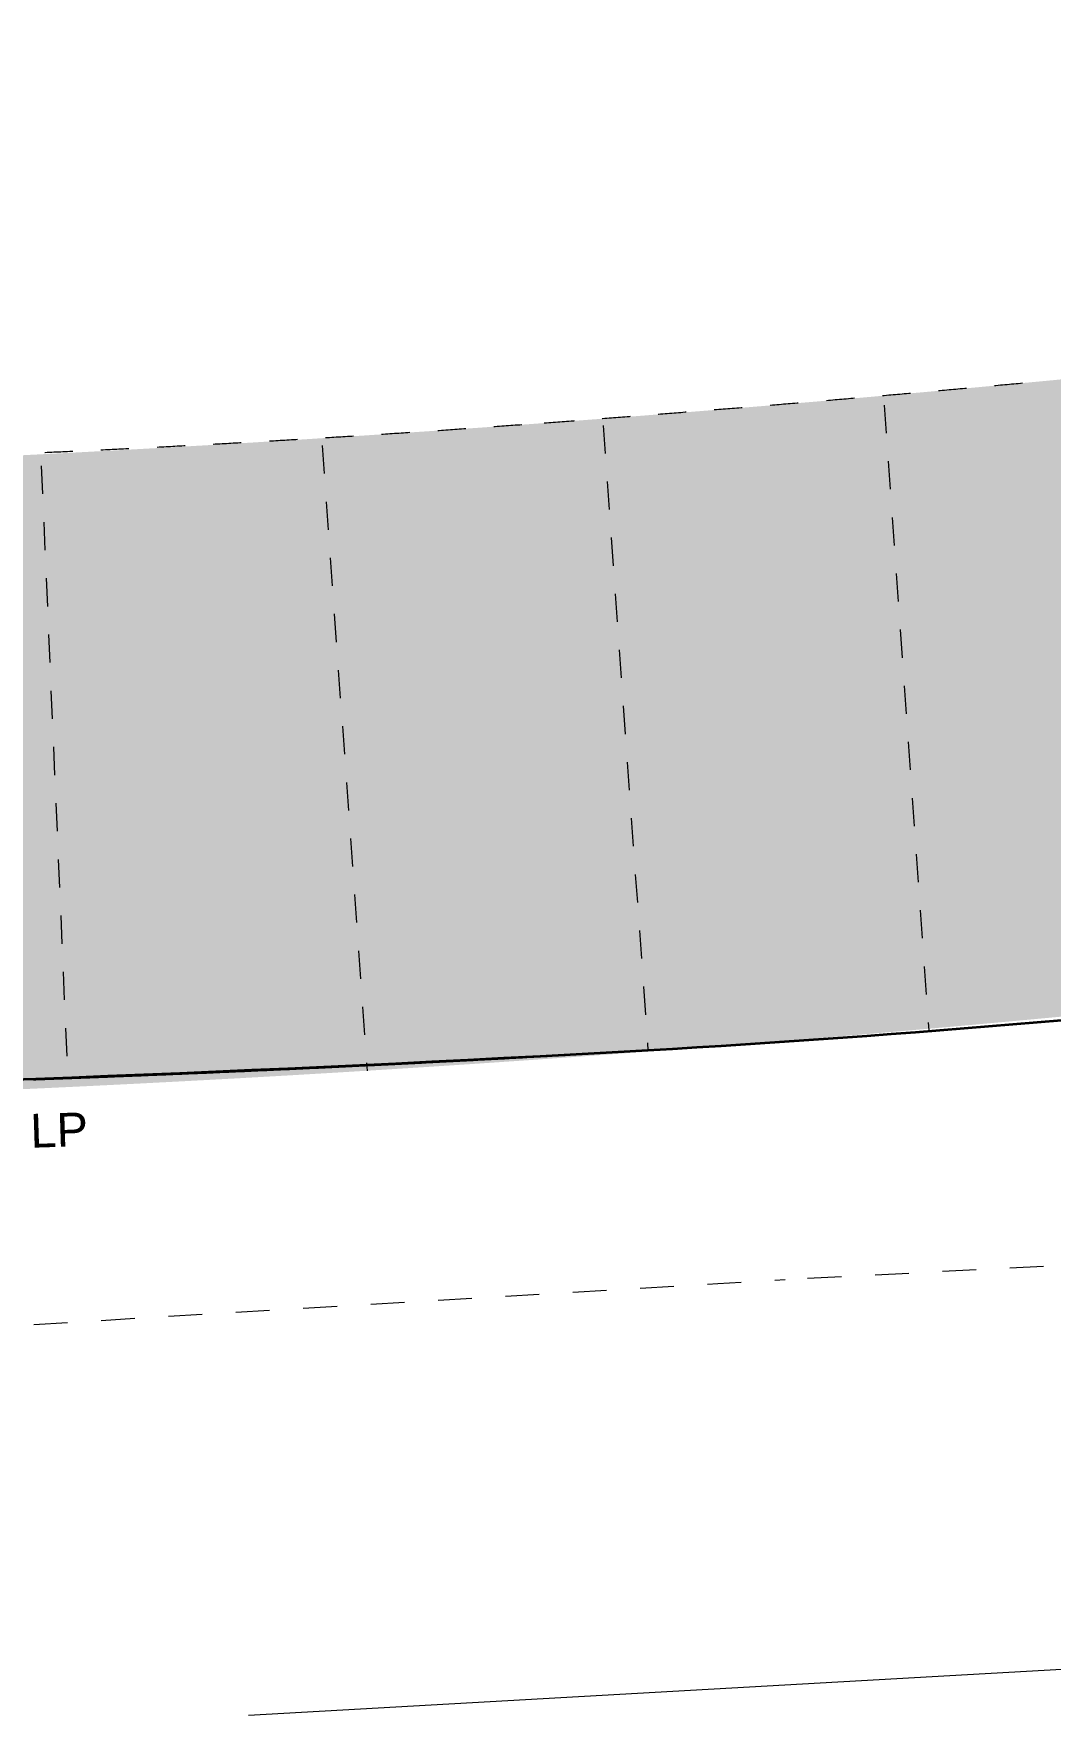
# Model space of a CAD drawing. Header units: millimetres. Extents: x -89663 to 74273, y -103666 to 18539.
# Drawn here: x -18218 to -9177, y -102602 to -87659 of the extents above; entities that cross this region are included whole.
import ezdxf

# ---------------------------------------------------------------- set-up
doc = ezdxf.new("R2010")
doc.units = ezdxf.units.MM
doc.header["$MEASUREMENT"] = 0
doc.linetypes.add('2-0_5', pattern=[500, 250, -250])
for name, color, linetype, lineweight in [('A-20-M_Hard_Landscape-Phase 2_Pen_No__141', 255, 'Continuous', 0), ('G-10-P_Topo_Paving_Pen_No__191', 7, 'Continuous', 5), ('G-10-P_Topo_Road_Pen_No__193', 7, 'Continuous', 18), ('G-10-P_Topo_Street Furniture_Pen_No__7', 7, 'Continuous', 35)]:
    doc.layers.add(name, color=color, linetype=linetype, lineweight=lineweight)
doc.layers.add('G-10-P_Topo_Road_Pen_No__148', color=7, linetype='Continuous', lineweight=0, true_color=0x444444)
doc.layers.add('New_A-20-M_Hard_Landscape_Pen_No__53', color=7, linetype='Continuous', lineweight=35, true_color=0x444444)
doc.layers.add('New_A-20-M_Hard_Landscape', color=7, linetype='Continuous')
doc.styles.add('GENERATED_STYLE_3', font='')
doc.styles.get('GENERATED_STYLE_3').set_extended_font_data('Arial')

# ---------------------------------------------------------------- blocks, each defined once
blk = doc.blocks.new('Mesh_1_1', base_point=(-63082, -84193))
at = {"layer": 'New_A-20-M_Hard_Landscape_Pen_No__53', "linetype": 'Continuous', "flags": 128}
blk.add_lwpolyline([(17545, -92076, -0.012215), (1021, -95113, -0.028337), (-12755, -96695, -0.01857), (-33260, -97090), (-38568, -96811), (-41575, -96677), (-40854, -91723), (-47542, -90504), (-48672, -95544), (-51327, -94607)], format="xyb", dxfattribs=at)

msp = doc.modelspace()

# ---------------------------------------------------------------- hatches: boundary and pattern name
at = {"layer": 'A-20-M_Hard_Landscape-Phase 2_Pen_No__141', "linetype": 'Continuous'}
msp.add_hatch(color=256, dxfattribs=at).paths.add_polyline_path([(-41175.2, -91275.4, 0.0650266), (11695.4, -87659.1), (12745.8, -93055.8, -0.0716378), (-41575.1, -96677.4)])

# ---------------------------------------------------------------- linework, layer by layer
at = {"layer": 'G-10-P_Topo_Paving_Pen_No__191', "linetype": 'Continuous'}
for p, q in [((-10157.9, -90832.6), (-10173, -90834)), ((-10138.1, -90830.9), (-10157.9, -90832.6)), ((-10118.2, -90829.1), (-10138.1, -90830.9)), ((-10098.3, -90827.4), (-10118.2, -90829.1)), ((-10078.5, -90825.5), (-10098.3, -90827.4)), ((-10058.6, -90823.8), (-10078.5, -90825.5)), ((-10038.7, -90822), (-10058.6, -90823.8)), ((-10018.8, -90820.1), (-10038.7, -90822)), ((-9999, -90818.4), (-10018.8, -90820.1)), ((-9979.1, -90816.6), (-9999, -90818.4)), ((-9959.2, -90814.8), (-9979.1, -90816.6)), ((-9939.3, -90813), (-9959.2, -90814.8)), ((-9924, -90811.6), (-9939.3, -90813)), ((-9661.3, -90787.7), (-9675.1, -90789)), ((-9641.4, -90785.9), (-9661.3, -90787.7)), ((-9621.5, -90784.1), (-9641.4, -90785.9)), ((-9601.7, -90782.2), (-9621.5, -90784.1)), ((-9581.8, -90780.5), (-9601.7, -90782.2)), ((-9561.9, -90778.6), (-9581.8, -90780.5)), ((-9542.1, -90776.8), (-9561.9, -90778.6)), ((-9522.2, -90774.9), (-9542.1, -90776.8)), ((-9502.4, -90773.2), (-9522.2, -90774.9)), ((-9482.5, -90771.3), (-9502.4, -90773.2)), ((-9462.6, -90769.5), (-9482.5, -90771.3)), ((-9442.8, -90767.6), (-9462.6, -90769.5)), ((-9426.1, -90766.1), (-9442.8, -90767.6)), ((-12165.5, -91003.3), (-12165.8, -91003.3)), ((-12145.6, -91001.7), (-12165.5, -91003.3)), ((-12125.7, -91000.1), (-12145.6, -91001.7)), ((-12105.8, -90998.5), (-12125.7, -91000.1)), ((-12085.9, -90996.9), (-12105.8, -90998.5)), ((-12066.1, -90995.3), (-12085.9, -90996.9)), ((-12046.2, -90993.6), (-12066.1, -90995.3)), ((-12026.3, -90992.1), (-12046.2, -90993.6)), ((-12006.4, -90990.4), (-12026.3, -90992.1)), ((-11986.5, -90988.8), (-12006.4, -90990.4)), ((-11966.6, -90987.2), (-11986.5, -90988.8)), ((-11946.7, -90985.6), (-11966.6, -90987.2)), ((-11926.8, -90983.9), (-11946.7, -90985.6)), ((-11916.6, -90983.2), (-11926.8, -90983.9)), ((-11648.5, -90961.1), (-11667.5, -90962.6)), ((-11628.6, -90959.4), (-11648.5, -90961.1)), ((-11608.7, -90957.8), (-11628.6, -90959.4)), ((-11588.9, -90956.1), (-11608.7, -90957.8)), ((-11569, -90954.5), (-11588.9, -90956.1)), ((-11549.1, -90952.8), (-11569, -90954.5)), ((-11529.2, -90951.2), (-11549.1, -90952.8)), ((-11509.4, -90949.5), (-11529.2, -90951.2)), ((-11489.5, -90947.8), (-11509.4, -90949.5)), ((-11469.6, -90946.1), (-11489.5, -90947.8)), ((-11449.7, -90944.5), (-11469.6, -90946.1)), ((-11429.8, -90942.8), (-11449.7, -90944.5)), ((-11418.4, -90941.9), (-11429.8, -90942.8)), ((-11151.6, -90919.3), (-11169.3, -90920.8)), ((-11131.7, -90917.6), (-11151.6, -90919.3)), ((-11111.8, -90916), (-11131.7, -90917.6)), ((-11091.9, -90914.2), (-11111.8, -90916)), ((-11072, -90912.6), (-11091.9, -90914.2)), ((-11052.1, -90910.8), (-11072, -90912.6)), ((-11032.2, -90909.2), (-11052.1, -90910.8)), ((-11012.4, -90907.4), (-11032.2, -90909.2)), ((-10992.6, -90905.7), (-11012.4, -90907.4)), ((-10972.7, -90904), (-10992.6, -90905.7)), ((-10952.8, -90902.3), (-10972.7, -90904)), ((-10932.9, -90900.6), (-10952.8, -90902.3)), ((-10920.1, -90899.5), (-10932.9, -90900.6)), ((-10654.7, -90876.5), (-10671.1, -90877.9)), ((-10634.8, -90874.8), (-10654.7, -90876.5)), ((-10614.9, -90873), (-10634.8, -90874.8)), ((-10595, -90871.3), (-10614.9, -90873)), ((-10575.2, -90869.5), (-10595, -90871.3)), ((-10555.3, -90867.9), (-10575.2, -90869.5)), ((-10535.4, -90866.1), (-10555.3, -90867.9)), ((-10515.6, -90864.4), (-10535.4, -90866.1)), ((-10495.7, -90862.6), (-10515.6, -90864.4)), ((-10475.9, -90860.9), (-10495.7, -90862.6)), ((-10456, -90859.1), (-10475.9, -90860.9)), ((-10436.1, -90857.4), (-10456, -90859.1)), ((-10422, -90856.2), (-10436.1, -90857.4)), ((-14114.6, -91152.5), (-14125.8, -91153.3)), ((-14094.8, -91151), (-14114.6, -91152.5)), ((-14074.9, -91149.5), (-14094.8, -91151)), ((-14055, -91148.2), (-14074.9, -91149.5)), ((-14035.1, -91146.7), (-14055, -91148.2)), ((-14015.2, -91145.3), (-14035.1, -91146.7)), ((-13995.4, -91143.8), (-14015.2, -91145.3)), ((-13975.5, -91142.4), (-13995.4, -91143.8)), ((-13955.6, -91141), (-13975.5, -91142.4)), ((-13935.7, -91139.6), (-13955.6, -91141)), ((-13915.8, -91138.1), (-13935.7, -91139.6)), ((-13896, -91136.7), (-13915.8, -91138.1)), ((-13876.4, -91135.2), (-13896, -91136.7)), ((-13661.3, -91119.3), (-13677, -91120.5)), ((-13657.3, -91119.1), (-13661.3, -91119.3)), ((-13637.4, -91117.5), (-13657.3, -91119.1)), ((-13617.5, -91116), (-13637.4, -91117.5)), ((-13597.6, -91114.6), (-13617.5, -91116)), ((-13577.7, -91113), (-13597.6, -91114.6)), ((-13557.8, -91111.6), (-13577.7, -91113)), ((-13537.9, -91110.1), (-13557.8, -91111.6)), ((-13518, -91108.6), (-13537.9, -91110.1)), ((-13498.1, -91107.1), (-13518, -91108.6)), ((-13478.3, -91105.6), (-13498.1, -91107.1)), ((-13458.4, -91104.1), (-13478.3, -91105.6)), ((-13438.4, -91102.7), (-13458.4, -91104.1)), ((-13418.5, -91101.1), (-13438.4, -91102.7)), ((-13412, -91100.6), (-13418.5, -91101.1)), ((-13159.9, -91081.5), (-13162.8, -91081.7)), ((-13140.1, -91080), (-13159.9, -91081.5)), ((-13120.2, -91078.4), (-13140.1, -91080)), ((-13100.3, -91076.9), (-13120.2, -91078.4)), ((-13080.4, -91075.3), (-13100.3, -91076.9)), ((-13060.4, -91073.9), (-13080.4, -91075.3)), ((-13040.5, -91072.3), (-13060.4, -91073.9)), ((-13020.7, -91070.8), (-13040.5, -91072.3)), ((-13000.8, -91069.2), (-13020.7, -91070.8)), ((-12980.9, -91067.7), (-13000.8, -91069.2)), ((-12961, -91066.2), (-12980.9, -91067.7)), ((-12941.1, -91064.7), (-12961, -91066.2)), ((-12921.2, -91063.1), (-12941.1, -91064.7)), ((-12913.5, -91062.5), (-12921.2, -91063.1)), ((-12662.6, -91043), (-12664.2, -91043.1)), ((-12642.8, -91041.4), (-12662.6, -91043)), ((-12622.9, -91039.8), (-12642.8, -91041.4)), ((-12603, -91038.2), (-12622.9, -91039.8)), ((-12583.1, -91036.6), (-12603, -91038.2)), ((-12563.2, -91035.1), (-12583.1, -91036.6)), ((-12543.3, -91033.5), (-12563.2, -91035.1)), ((-12523.4, -91032), (-12543.3, -91033.5)), ((-12503.6, -91030.3), (-12523.4, -91032)), ((-12483.7, -91028.8), (-12503.6, -91030.3)), ((-12463.8, -91027.2), (-12483.7, -91028.8)), ((-12443.9, -91025.7), (-12463.8, -91027.2)), ((-12424, -91024), (-12443.9, -91025.7)), ((-12415, -91023.3), (-12424, -91024)), ((-16502.5, -91302.7), (-16522.4, -91303.8)), ((-16482.6, -91301.6), (-16502.5, -91302.7)), ((-16462.7, -91300.5), (-16482.6, -91301.6)), ((-16442.7, -91299.4), (-16462.7, -91300.5)), ((-16422.9, -91298.3), (-16442.7, -91299.4)), ((-16402.9, -91297.2), (-16422.9, -91298.3)), ((-16383, -91296.1), (-16402.9, -91297.2)), ((-16371.2, -91295.4), (-16383, -91296.1)), ((-16104.2, -91280.4), (-16121.6, -91281.4)), ((-16084.4, -91279.3), (-16104.2, -91280.4)), ((-16064.4, -91278.1), (-16084.4, -91279.3)), ((-16044.5, -91277), (-16064.4, -91278.1)), ((-16024.6, -91275.8), (-16044.5, -91277)), ((-16004.7, -91274.7), (-16024.6, -91275.8)), ((-15984.8, -91273.5), (-16004.7, -91274.7)), ((-15964.8, -91272.3), (-15984.8, -91273.5)), ((-15945, -91271.1), (-15964.8, -91272.3)), ((-15925.1, -91269.9), (-15945, -91271.1)), ((-15905.1, -91268.8), (-15925.1, -91269.9)), ((-15885.3, -91267.6), (-15905.1, -91268.8)), ((-15872, -91266.8), (-15885.3, -91267.6)), ((-15606.6, -91250.9), (-15622.5, -91252)), ((-15586.6, -91249.8), (-15606.6, -91250.9)), ((-15566.8, -91248.5), (-15586.6, -91249.8)), ((-15546.9, -91247.3), (-15566.8, -91248.5)), ((-15527, -91246.1), (-15546.9, -91247.3)), ((-15507.1, -91244.9), (-15527, -91246.1)), ((-15487.2, -91243.6), (-15507.1, -91244.9)), ((-15467.3, -91242.4), (-15487.2, -91243.6)), ((-15447.3, -91241.2), (-15467.3, -91242.4)), ((-15427.5, -91240), (-15447.3, -91241.2)), ((-15407.6, -91238.7), (-15427.5, -91240)), ((-15387.6, -91237.5), (-15407.6, -91238.7)), ((-15373, -91236.6), (-15387.6, -91237.5)), ((-15109.1, -91219.8), (-15123.5, -91220.7)), ((-15089.2, -91218.6), (-15109.1, -91219.8)), ((-15069.3, -91217.3), (-15089.2, -91218.6)), ((-15049.4, -91216), (-15069.3, -91217.3)), ((-15029.5, -91214.7), (-15049.4, -91216)), ((-15009.7, -91213.4), (-15029.5, -91214.7)), ((-14989.7, -91212.1), (-15009.7, -91213.4)), ((-14969.8, -91210.9), (-14989.7, -91212.1)), ((-14949.9, -91209.5), (-14969.8, -91210.9)), ((-14930.1, -91208.3), (-14949.9, -91209.5)), ((-14910.1, -91206.9), (-14930.1, -91208.3)), ((-14890.2, -91205.7), (-14910.1, -91206.9)), ((-14874, -91204.6), (-14890.2, -91205.7)), ((-14611.8, -91187.1), (-14624.5, -91187.9)), ((-14591.9, -91185.7), (-14611.8, -91187.1)), ((-14572, -91184.3), (-14591.9, -91185.7)), ((-14552.1, -91183), (-14572, -91184.3)), ((-14532.2, -91181.6), (-14552.1, -91183)), ((-14512.3, -91180.3), (-14532.2, -91181.6)), ((-14492.4, -91178.9), (-14512.3, -91180.3)), ((-14472.5, -91177.5), (-14492.4, -91178.9)), ((-14452.7, -91176.1), (-14472.5, -91177.5)), ((-14432.8, -91174.8), (-14452.7, -91176.1)), ((-14412.9, -91173.4), (-14432.8, -91174.8)), ((-14393, -91172.1), (-14412.9, -91173.4)), ((-14375.2, -91170.7), (-14393, -91172.1)), ((-18116.3, -91382.9), (-18119, -91383.1)), ((-18096.4, -91382), (-18116.3, -91382.9)), ((-18076.4, -91381.2), (-18096.4, -91382)), ((-18056.5, -91380.2), (-18076.4, -91381.2)), ((-18036.6, -91379.4), (-18056.5, -91380.2)), ((-18016.6, -91378.4), (-18036.6, -91379.4)), ((-17996.7, -91377.5), (-18016.6, -91378.4)), ((-17976.7, -91376.6), (-17996.7, -91377.5)), ((-17956.9, -91375.7), (-17976.7, -91376.6)), ((-17936.9, -91374.8), (-17956.9, -91375.7)), ((-17917, -91373.9), (-17936.9, -91374.8)), ((-17897, -91372.9), (-17917, -91373.9)), ((-17877.1, -91372.1), (-17897, -91372.9)), ((-17869.2, -91371.7), (-17877.1, -91372.1)), ((-17618.1, -91359.8), (-17619.6, -91360)), ((-17598.1, -91358.9), (-17618.1, -91359.8)), ((-17578.2, -91357.9), (-17598.1, -91358.9)), ((-17558.3, -91357), (-17578.2, -91357.9)), ((-17538.4, -91356), (-17558.3, -91357)), ((-17518.4, -91355.1), (-17538.4, -91356)), ((-17498.5, -91354.1), (-17518.4, -91355.1)), ((-17478.6, -91353.2), (-17498.5, -91354.1)), ((-17458.6, -91352.1), (-17478.6, -91353.2)), ((-17438.8, -91351.2), (-17458.6, -91352.1)), ((-17418.8, -91350.2), (-17438.8, -91351.2)), ((-17398.8, -91349.3), (-17418.8, -91350.2)), ((-17379, -91348.2), (-17398.8, -91349.3)), ((-17369.9, -91347.8), (-17379, -91348.2)), ((-17120, -91335.3), (-17120.2, -91335.3)), ((-17100, -91334.3), (-17120, -91335.3)), ((-17080.1, -91333.3), (-17100, -91334.3)), ((-17060.2, -91332.2), (-17080.1, -91333.3)), ((-17040.2, -91331.3), (-17060.2, -91332.2)), ((-17020.4, -91330.2), (-17040.2, -91331.3)), ((-17000.4, -91329.2), (-17020.4, -91330.2)), ((-16980.5, -91328.1), (-17000.4, -91329.2)), ((-16960.6, -91327.1), (-16980.5, -91328.1)), ((-16940.6, -91326.1), (-16960.6, -91327.1)), ((-16920.8, -91325.1), (-16940.6, -91326.1)), ((-16900.8, -91324), (-16920.8, -91325.1)), ((-16880.9, -91323), (-16900.8, -91324)), ((-16870.5, -91322.4), (-16880.9, -91323)), ((-16602.1, -91308.2), (-16620.8, -91309.2)), ((-16582.2, -91307), (-16602.1, -91308.2)), ((-16562.2, -91306), (-16582.2, -91307)), ((-16542.4, -91304.9), (-16562.2, -91306)), ((-16522.4, -91303.8), (-16542.4, -91304.9)), ((-10408.9, -96534.5), (-10389, -96533.1)), ((-10389, -96533.1), (-10369.1, -96531.5)), ((-10369.1, -96531.5), (-10349.2, -96529.9)), ((-10349.2, -96529.9), (-10329.4, -96528.4)), ((-10329.4, -96528.4), (-10309.6, -96526.8)), ((-10309.6, -96526.8), (-10289.7, -96525.3)), ((-10289.7, -96525.3), (-10269.8, -96523.7)), ((-10269.8, -96523.7), (-10249.9, -96522.2)), ((-10249.9, -96522.2), (-10230, -96520.6)), ((-10230, -96520.6), (-10210.2, -96519.1)), ((-10210.2, -96519.1), (-10190.4, -96517.5)), ((-10190.4, -96517.5), (-10170.5, -96516)), ((-10170.5, -96516), (-10150.6, -96514.4)), ((-10150.6, -96514.4), (-10130.7, -96512.9)), ((-10130.7, -96512.9), (-10110.8, -96511.3)), ((-10110.8, -96511.3), (-10091, -96509.8)), ((-10091, -96509.8), (-10071.1, -96508.1)), ((-10071.1, -96508.1), (-10051.3, -96506.5)), ((-10051.3, -96506.5), (-10031.4, -96505)), ((-10031.4, -96505), (-10011.5, -96503.3)), ((-10011.5, -96503.3), (-9991.6, -96501.8)), ((-9991.6, -96501.8), (-9971.8, -96500.2)), ((-9971.8, -96500.2), (-9951.9, -96498.6)), ((-9951.9, -96498.6), (-9932, -96497)), ((-9932, -96497), (-9912.2, -96495.4)), ((-9912.2, -96495.4), (-9892.4, -96493.8)), ((-9892.4, -96493.8), (-9872.5, -96492.2)), ((-9872.5, -96492.2), (-9852.6, -96490.6)), ((-9852.6, -96490.6), (-9832.7, -96489)), ((-9832.7, -96489), (-9812.9, -96487.4)), ((-9812.9, -96487.4), (-9793, -96485.8)), ((-9793, -96485.8), (-9773.2, -96484.1)), ((-9773.2, -96484.1), (-9753.3, -96482.5)), ((-9753.3, -96482.5), (-9733.5, -96480.9)), ((-9733.5, -96480.9), (-9713.6, -96479.2)), ((-9713.6, -96479.2), (-9693.7, -96477.6)), ((-9693.7, -96477.6), (-9673.8, -96475.9)), ((-9673.8, -96475.9), (-9654, -96474.3)), ((-9654, -96474.3), (-9634.1, -96472.6)), ((-9634.1, -96472.6), (-9614.2, -96471.1)), ((-9614.2, -96471.1), (-9594.4, -96469.4)), ((-9594.4, -96469.4), (-9574.6, -96467.8)), ((-9574.6, -96467.8), (-9554.7, -96466.1)), ((-9554.7, -96466.1), (-9534.8, -96464.4)), ((-9534.8, -96464.4), (-9515, -96462.7)), ((-9515, -96462.7), (-9495.1, -96461.1)), ((-9495.1, -96461.1), (-9475.2, -96459.4)), ((-9475.2, -96459.4), (-9455.4, -96457.7)), ((-9455.4, -96457.7), (-9435.5, -96456.1)), ((-9435.5, -96456.1), (-9415.7, -96454.3)), ((-9415.7, -96454.3), (-9395.9, -96452.7)), ((-9395.9, -96452.7), (-9376, -96451)), ((-9376, -96451), (-9356.1, -96449.4)), ((-9356.1, -96449.4), (-9336.3, -96447.6)), ((-9336.3, -96447.6), (-9316.4, -96446)), ((-9316.4, -96446), (-9296.5, -96444.2)), ((-9296.5, -96444.2), (-9276.7, -96442.6)), ((-9276.7, -96442.6), (-9256.8, -96440.8)), ((-9256.8, -96440.8), (-9237, -96439.2)), ((-9237, -96439.2), (-9217.1, -96437.4)), ((-9217.1, -96437.4), (-9197.3, -96435.8)), ((-9197.3, -96435.8), (-9177.5, -96434)), ((-9177.5, -96434), (-9157.6, -96432.2)), ((-12576.3, -96684), (-12556.4, -96682.8)), ((-12556.4, -96682.8), (-12536.5, -96681.6)), ((-12536.5, -96681.6), (-12516.6, -96680.3)), ((-12516.6, -96680.3), (-12496.8, -96679.1)), ((-12496.8, -96679.1), (-12476.8, -96677.9)), ((-12476.8, -96677.9), (-12456.9, -96676.7)), ((-12456.9, -96676.7), (-12437.1, -96675.4)), ((-12437.1, -96675.4), (-12417.2, -96674.2)), ((-12417.2, -96674.2), (-12397.3, -96672.9)), ((-12397.3, -96672.9), (-12377.3, -96671.7)), ((-12377.3, -96671.7), (-12357.5, -96670.4)), ((-12357.5, -96670.4), (-12337.6, -96669.2)), ((-12337.6, -96669.2), (-12317.7, -96667.9)), ((-12317.7, -96667.9), (-12297.7, -96666.7)), ((-12297.7, -96666.7), (-12277.9, -96665.4)), ((-12277.9, -96665.4), (-12258, -96664.2)), ((-12258, -96664.2), (-12238.1, -96662.9)), ((-12238.1, -96662.9), (-12218.3, -96661.7)), ((-12218.3, -96661.7), (-12198.3, -96660.3)), ((-12198.3, -96660.3), (-12178.4, -96659.1)), ((-12178.4, -96659.1), (-12158.5, -96657.8)), ((-12158.5, -96657.8), (-12138.7, -96656.5)), ((-12138.7, -96656.5), (-12118.8, -96655.2)), ((-12118.8, -96655.2), (-12098.9, -96653.9)), ((-12098.9, -96653.9), (-12079, -96652.7)), ((-12079, -96652.7), (-12059.1, -96651.3)), ((-12059.1, -96651.3), (-12039.2, -96650.1)), ((-12039.2, -96650.1), (-12019.3, -96648.8)), ((-12019.3, -96648.8), (-11999.5, -96647.5)), ((-11999.5, -96647.5), (-11979.6, -96646.2)), ((-11979.6, -96646.2), (-11959.6, -96644.9)), ((-11959.6, -96644.9), (-11939.7, -96643.6)), ((-11939.7, -96643.6), (-11919.9, -96642.3)), ((-11919.9, -96642.3), (-11900, -96640.9)), ((-11900, -96640.9), (-11880.1, -96639.7)), ((-11880.1, -96639.7), (-11860.2, -96638.3)), ((-11860.2, -96638.3), (-11840.3, -96637.1)), ((-11840.3, -96637.1), (-11820.4, -96635.7)), ((-11820.4, -96635.7), (-11800.5, -96634.4)), ((-11800.5, -96634.4), (-11780.6, -96633)), ((-11780.6, -96633), (-11760.8, -96631.8)), ((-11760.8, -96631.8), (-11740.9, -96630.4)), ((-11740.9, -96630.4), (-11721, -96629.1)), ((-11721, -96629.1), (-11701.1, -96627.7)), ((-11701.1, -96627.7), (-11681.2, -96626.4)), ((-11681.2, -96626.4), (-11661.3, -96625)), ((-11661.3, -96625), (-11641.4, -96623.7)), ((-11641.4, -96623.7), (-11621.5, -96622.3)), ((-11621.5, -96622.3), (-11601.7, -96620.9)), ((-11601.7, -96620.9), (-11581.8, -96619.6)), ((-11581.8, -96619.6), (-11561.9, -96618.2)), ((-11561.9, -96618.2), (-11542, -96616.9)), ((-11542, -96616.9), (-11522.2, -96615.5)), ((-11522.2, -96615.5), (-11502.3, -96614.2)), ((-11502.3, -96614.2), (-11482.3, -96612.8)), ((-11482.3, -96612.8), (-11462.4, -96611.4)), ((-11462.4, -96611.4), (-11442.6, -96610)), ((-11442.6, -96610), (-11422.7, -96608.7)), ((-11422.7, -96608.7), (-11402.8, -96607.3)), ((-11402.8, -96607.3), (-11382.9, -96605.9)), ((-11382.9, -96605.9), (-11363, -96604.5)), ((-11363, -96604.5), (-11343.2, -96603.2)), ((-11343.2, -96603.2), (-11323.3, -96601.7)), ((-11323.3, -96601.7), (-11303.4, -96600.4)), ((-11303.4, -96600.4), (-11283.5, -96598.9)), ((-11283.5, -96598.9), (-11263.7, -96597.6)), ((-11263.7, -96597.6), (-11243.8, -96596.1)), ((-11243.8, -96596.1), (-11223.9, -96594.8)), ((-11223.9, -96594.8), (-11204, -96593.3)), ((-11204, -96593.3), (-11184.1, -96591.9)), ((-11184.1, -96591.9), (-11164.3, -96590.5)), ((-11164.3, -96590.5), (-11144.3, -96589.1)), ((-11144.3, -96589.1), (-11124.4, -96587.6)), ((-11124.4, -96587.6), (-11104.5, -96586.2)), ((-11104.5, -96586.2), (-11084.6, -96584.8)), ((-11084.6, -96584.8), (-11064.8, -96583.3)), ((-11064.8, -96583.3), (-11044.9, -96581.9)), ((-11044.9, -96581.9), (-11025, -96580.5)), ((-11025, -96580.5), (-11005.1, -96579.1)), ((-11005.1, -96579.1), (-10985.3, -96577.6)), ((-10985.3, -96577.6), (-10965.4, -96576.2)), ((-10965.4, -96576.2), (-10945.5, -96574.7)), ((-10945.5, -96574.7), (-10925.6, -96573.3)), ((-10925.6, -96573.3), (-10905.7, -96571.8)), ((-10905.7, -96571.8), (-10885.8, -96570.4)), ((-10885.8, -96570.4), (-10866.1, -96568.9)), ((-10866.1, -96568.9), (-10846.2, -96567.5)), ((-10846.2, -96567.5), (-10826.3, -96566)), ((-10826.3, -96566), (-10806.4, -96564.6)), ((-10806.4, -96564.6), (-10786.5, -96563)), ((-10786.5, -96563), (-10766.7, -96561.6)), ((-10766.7, -96561.6), (-10746.8, -96560.1)), ((-10746.8, -96560.1), (-10726.9, -96558.6)), ((-10726.9, -96558.6), (-10707, -96557.1)), ((-10707, -96557.1), (-10687.1, -96555.6)), ((-10687.1, -96555.6), (-10667.3, -96554.2)), ((-10667.3, -96554.2), (-10647.4, -96552.6)), ((-10647.4, -96552.6), (-10627.5, -96551.2)), ((-10627.5, -96551.2), (-10607.6, -96549.6)), ((-10607.6, -96549.6), (-10587.7, -96548.2)), ((-10587.7, -96548.2), (-10567.8, -96546.6)), ((-10567.8, -96546.6), (-10548, -96545.2)), ((-10548, -96545.2), (-10528.2, -96543.6)), ((-10528.2, -96543.6), (-10508.3, -96542.2)), ((-10508.3, -96542.2), (-10488.4, -96540.6)), ((-10488.4, -96540.6), (-10468.5, -96539.2)), ((-10468.5, -96539.2), (-10448.7, -96537.6)), ((-10448.7, -96537.6), (-10428.8, -96536.1)), ((-10428.8, -96536.1), (-10408.9, -96534.5)), ((-15325.7, -96833.2), (-15305.8, -96832.3)), ((-15305.8, -96832.3), (-15285.8, -96831.3)), ((-15285.8, -96831.3), (-15265.8, -96830.4)), ((-15265.8, -96830.4), (-15246, -96829.3)), ((-15246, -96829.3), (-15226, -96828.4)), ((-15226, -96828.4), (-15206.1, -96827.4)), ((-15206.1, -96827.4), (-15186.1, -96826.5)), ((-15186.1, -96826.5), (-15166.2, -96825.5)), ((-15166.2, -96825.5), (-15146.3, -96824.5)), ((-15146.3, -96824.5), (-15126.3, -96823.5)), ((-15126.3, -96823.5), (-15106.4, -96822.6)), ((-15106.4, -96822.6), (-15086.5, -96821.6)), ((-15086.5, -96821.6), (-15066.5, -96820.6)), ((-15066.5, -96820.6), (-15046.6, -96819.6)), ((-15046.6, -96819.6), (-15026.6, -96818.7)), ((-15026.6, -96818.7), (-15006.8, -96817.6)), ((-15006.8, -96817.6), (-14986.8, -96816.7)), ((-14986.8, -96816.7), (-14966.8, -96815.6)), ((-14966.8, -96815.6), (-14946.9, -96814.7)), ((-14946.9, -96814.7), (-14927, -96813.7)), ((-14927, -96813.7), (-14907.1, -96812.7)), ((-14907.1, -96812.7), (-14887.1, -96811.7)), ((-14887.1, -96811.7), (-14867.1, -96810.7)), ((-14867.1, -96810.7), (-14847.3, -96809.7)), ((-14847.3, -96809.7), (-14827.3, -96808.7)), ((-14827.3, -96808.7), (-14807.4, -96807.7)), ((-14807.4, -96807.7), (-14787.4, -96806.7)), ((-14787.4, -96806.7), (-14767.5, -96805.7)), ((-14767.5, -96805.7), (-14747.6, -96804.7)), ((-14747.6, -96804.7), (-14727.6, -96803.6)), ((-14727.6, -96803.6), (-14707.8, -96802.7)), ((-14707.8, -96802.7), (-14687.8, -96801.6)), ((-14687.8, -96801.6), (-14667.8, -96800.6)), ((-14667.8, -96800.6), (-14647.9, -96799.6)), ((-14647.9, -96799.6), (-14628, -96798.6)), ((-14628, -96798.6), (-14608, -96797.5)), ((-14608, -96797.5), (-14588.1, -96796.6)), ((-14588.1, -96796.6), (-14568.2, -96795.5)), ((-14568.2, -96795.5), (-14548.3, -96794.5)), ((-14548.3, -96794.5), (-14528.3, -96793.4)), ((-14528.3, -96793.4), (-14508.4, -96792.5)), ((-14508.4, -96792.5), (-14488.5, -96791.4)), ((-14488.5, -96791.4), (-14468.5, -96790.4)), ((-14468.5, -96790.4), (-14448.6, -96789.3)), ((-14448.6, -96789.3), (-14428.7, -96788.3)), ((-14428.7, -96788.3), (-14408.7, -96787.2)), ((-14408.7, -96787.2), (-14388.9, -96786.2)), ((-14388.9, -96786.2), (-14368.9, -96785.1)), ((-14368.9, -96785.1), (-14348.9, -96784.2)), ((-14348.9, -96784.2), (-14329.1, -96783.1)), ((-14329.1, -96783.1), (-14309.1, -96782.1)), ((-14309.1, -96782.1), (-14289.1, -96781)), ((-14289.1, -96781), (-14269.3, -96780)), ((-14269.3, -96780), (-14249.3, -96778.9)), ((-14249.3, -96778.9), (-14229.4, -96777.9)), ((-14229.4, -96777.9), (-14209.5, -96776.8)), ((-14209.5, -96776.8), (-14189.5, -96775.7)), ((-14189.5, -96775.7), (-14169.6, -96774.6)), ((-14169.6, -96774.6), (-14149.7, -96773.6)), ((-14149.7, -96773.6), (-14129.7, -96772.5)), ((-14129.7, -96772.5), (-14109.8, -96771.5)), ((-14109.8, -96771.5), (-14089.9, -96770.4)), ((-14089.9, -96770.4), (-14070, -96769.4)), ((-14070, -96769.4), (-14050, -96768.2)), ((-14050, -96768.2), (-14030.1, -96767.2)), ((-14030.1, -96767.2), (-14010.2, -96766.1)), ((-14010.2, -96766.1), (-13990.2, -96765.1)), ((-13990.2, -96765.1), (-13970.3, -96764)), ((-13970.3, -96764), (-13950.4, -96762.9)), ((-13950.4, -96762.9), (-13930.5, -96761.8)), ((-13930.5, -96761.8), (-13910.5, -96760.8)), ((-13910.5, -96760.8), (-13890.6, -96759.6)), ((-13890.6, -96759.6), (-13870.7, -96758.6)), ((-13870.7, -96758.6), (-13850.7, -96757.5)), ((-13850.7, -96757.5), (-13830.9, -96756.4)), ((-13830.9, -96756.4), (-13810.9, -96755.3)), ((-13810.9, -96755.3), (-13790.9, -96754.2)), ((-13790.9, -96754.2), (-13771.1, -96753.1)), ((-13771.1, -96753.1), (-13751.1, -96752)), ((-13751.1, -96752), (-13731.3, -96750.9)), ((-13731.3, -96750.9), (-13711.3, -96749.9)), ((-13711.3, -96749.9), (-13691.3, -96748.7)), ((-13691.3, -96748.7), (-13671.5, -96747.6)), ((-13671.5, -96747.6), (-13651.5, -96746.5)), ((-13651.5, -96746.5), (-13631.6, -96745.4)), ((-13631.6, -96745.4), (-13611.7, -96744.3)), ((-13611.7, -96744.3), (-13591.7, -96743.2)), ((-13591.7, -96743.2), (-13571.8, -96742.1)), ((-13571.8, -96742.1), (-13551.9, -96741)), ((-13551.9, -96741), (-13532, -96739.8)), ((-13532, -96739.8), (-13512, -96738.8)), ((-13512, -96738.8), (-13492.2, -96737.6)), ((-13492.2, -96737.6), (-13472.2, -96736.5)), ((-13472.2, -96736.5), (-13452.2, -96735.3)), ((-13452.2, -96735.3), (-13432.4, -96734.3)), ((-13432.4, -96734.3), (-13412.4, -96733.1)), ((-13412.4, -96733.1), (-13392.5, -96732)), ((-13392.5, -96732), (-13372.6, -96730.8)), ((-13372.6, -96730.8), (-13352.7, -96729.8)), ((-13352.7, -96729.8), (-13332.7, -96728.6)), ((-13332.7, -96728.6), (-13312.9, -96727.5)), ((-13312.9, -96727.5), (-13292.9, -96726.3)), ((-13292.9, -96726.3), (-13272.9, -96725.2)), ((-13272.9, -96725.2), (-13253.1, -96724)), ((-13253.1, -96724), (-13233.1, -96722.9)), ((-13233.1, -96722.9), (-13213.2, -96721.7)), ((-13213.2, -96721.7), (-13193.3, -96720.6)), ((-13193.3, -96720.6), (-13173.4, -96719.4)), ((-13173.4, -96719.4), (-13153.4, -96718.3)), ((-13153.4, -96718.3), (-13133.6, -96717.1)), ((-13133.6, -96717.1), (-13113.8, -96716.1)), ((-12914.2, -96704.4), (-12894.7, -96703.2)), ((-12894.7, -96703.2), (-12874.8, -96702.1)), ((-12874.8, -96702.1), (-12854.8, -96700.8)), ((-12854.8, -96700.8), (-12834.9, -96699.7)), ((-12834.9, -96699.7), (-12815.1, -96698.5)), ((-12815.1, -96698.5), (-12795.1, -96697.3)), ((-12795.1, -96697.3), (-12775.2, -96696.1)), ((-12775.2, -96696.1), (-12755.4, -96694.9)), ((-12755.4, -96694.9), (-12735.5, -96693.7)), ((-12735.5, -96693.7), (-12715.5, -96692.5)), ((-12715.5, -96692.5), (-12695.7, -96691.3)), ((-12695.7, -96691.3), (-12675.8, -96690)), ((-12675.8, -96690), (-12655.9, -96688.9)), ((-12655.9, -96688.9), (-12636, -96687.6)), ((-12636, -96687.6), (-12616.1, -96686.5)), ((-12616.1, -96686.5), (-12596.2, -96685.2)), ((-12596.2, -96685.2), (-12576.3, -96684)), ((-18218, -96954.8), (-18198, -96954.1)), ((-18198, -96954.1), (-18178.1, -96953.4)), ((-18178.1, -96953.4), (-18158.1, -96952.7)), ((-18158.1, -96952.7), (-18138.2, -96951.9)), ((-18138.2, -96951.9), (-18118.2, -96951.2)), ((-18118.2, -96951.2), (-18098.3, -96950.4)), ((-18098.3, -96950.4), (-18078.3, -96949.8)), ((-18078.3, -96949.8), (-18058.4, -96949)), ((-18058.4, -96949), (-18038.3, -96948.3)), ((-18038.3, -96948.3), (-18018.4, -96947.5)), ((-18018.4, -96947.5), (-17998.4, -96946.8)), ((-17998.4, -96946.8), (-17978.5, -96946)), ((-17978.5, -96946), (-17958.5, -96945.3)), ((-17958.5, -96945.3), (-17938.6, -96944.5)), ((-17938.6, -96944.5), (-17918.6, -96943.8)), ((-17918.6, -96943.8), (-17898.7, -96943)), ((-17898.7, -96943), (-17878.7, -96942.3)), ((-17878.7, -96942.3), (-17858.8, -96941.6)), ((-17858.8, -96941.6), (-17838.8, -96940.8)), ((-17838.8, -96940.8), (-17818.9, -96940.1)), ((-17818.9, -96940.1), (-17798.9, -96939.3)), ((-17798.9, -96939.3), (-17779, -96938.6)), ((-17779, -96938.6), (-17759, -96937.8)), ((-17759, -96937.8), (-17739.1, -96937.1)), ((-17739.1, -96937.1), (-17719.1, -96936.3)), ((-17719.1, -96936.3), (-17699.2, -96935.6)), ((-17699.2, -96935.6), (-17679.2, -96934.8)), ((-17679.2, -96934.8), (-17659.3, -96934.1)), ((-17659.3, -96934.1), (-17639.3, -96933.2)), ((-17639.3, -96933.2), (-17619.4, -96932.5)), ((-17619.4, -96932.5), (-17599.4, -96931.7)), ((-17599.4, -96931.7), (-17579.5, -96931)), ((-17579.5, -96931), (-17559.5, -96930.1)), ((-17559.5, -96930.1), (-17539.5, -96929.4)), ((-17539.5, -96929.4), (-17519.6, -96928.6)), ((-17519.6, -96928.6), (-17499.6, -96927.9)), ((-17499.6, -96927.9), (-17479.7, -96927)), ((-17479.7, -96927), (-17459.7, -96926.3)), ((-17459.7, -96926.3), (-17439.8, -96925.5)), ((-17439.8, -96925.5), (-17419.8, -96924.7)), ((-17419.8, -96924.7), (-17399.9, -96923.9)), ((-17399.9, -96923.9), (-17379.9, -96923.2)), ((-17379.9, -96923.2), (-17360, -96922.3)), ((-17360, -96922.3), (-17340, -96921.6)), ((-17340, -96921.6), (-17320.1, -96920.7)), ((-17320.1, -96920.7), (-17300.1, -96920)), ((-17300.1, -96920), (-17280.2, -96919.1)), ((-17280.2, -96919.1), (-17260.2, -96918.4)), ((-17260.2, -96918.4), (-17240.3, -96917.5)), ((-17240.3, -96917.5), (-17220.3, -96916.8)), ((-17220.3, -96916.8), (-17200.4, -96915.9)), ((-17200.4, -96915.9), (-17180.4, -96915.2)), ((-17180.4, -96915.2), (-17160.5, -96914.3)), ((-17160.5, -96914.3), (-17140.5, -96913.6)), ((-17140.5, -96913.6), (-17120.6, -96912.7)), ((-17120.6, -96912.7), (-17100.6, -96911.9)), ((-17100.6, -96911.9), (-17080.7, -96911.2)), ((-17080.7, -96911.2), (-17060.7, -96910.3)), ((-17060.7, -96910.3), (-17040.7, -96909.6)), ((-17040.7, -96909.6), (-17020.8, -96908.7)), ((-17020.8, -96908.7), (-17000.9, -96907.9)), ((-17000.9, -96907.9), (-16981, -96907)), ((-16981, -96907), (-16961, -96906.3)), ((-16961, -96906.3), (-16941.1, -96905.4)), ((-16941.1, -96905.4), (-16921.1, -96904.6)), ((-16921.1, -96904.6), (-16901.2, -96903.7)), ((-16901.2, -96903.7), (-16881.2, -96903)), ((-16881.2, -96903), (-16861.3, -96902.1)), ((-16861.3, -96902.1), (-16841.3, -96901.3)), ((-16841.3, -96901.3), (-16821.4, -96900.4)), ((-16821.4, -96900.4), (-16801.4, -96899.6)), ((-16801.4, -96899.6), (-16781.4, -96898.7)), ((-16781.4, -96898.7), (-16761.5, -96898)), ((-16761.5, -96898), (-16741.5, -96897.1)), ((-16741.5, -96897.1), (-16721.6, -96896.3)), ((-16721.6, -96896.3), (-16701.6, -96895.4)), ((-16701.6, -96895.4), (-16681.8, -96894.6)), ((-16681.8, -96894.6), (-16661.8, -96893.7)), ((-16661.8, -96893.7), (-16641.9, -96892.9)), ((-16641.9, -96892.9), (-16621.9, -96892)), ((-16621.9, -96892), (-16602, -96891.2)), ((-16602, -96891.2), (-16582, -96890.3)), ((-16582, -96890.3), (-16562.1, -96889.5)), ((-16562.1, -96889.5), (-16542.1, -96888.6)), ((-16542.1, -96888.6), (-16522.1, -96887.8)), ((-16522.1, -96887.8), (-16502.2, -96886.9)), ((-16502.2, -96886.9), (-16482.2, -96886)), ((-16482.2, -96886), (-16462.4, -96885.1)), ((-16462.4, -96885.1), (-16442.4, -96884.3)), ((-16442.4, -96884.3), (-16422.5, -96883.4)), ((-16422.5, -96883.4), (-16402.5, -96882.6)), ((-16402.5, -96882.6), (-16382.6, -96881.7)), ((-16382.6, -96881.7), (-16362.6, -96880.8)), ((-16362.6, -96880.8), (-16342.6, -96879.9)), ((-16342.6, -96879.9), (-16322.7, -96879.1)), ((-16322.7, -96879.1), (-16302.7, -96878.2)), ((-16302.7, -96878.2), (-16282.9, -96877.3)), ((-16282.9, -96877.3), (-16262.9, -96876.4)), ((-16262.9, -96876.4), (-16243, -96875.6)), ((-16243, -96875.6), (-16223, -96874.6)), ((-16223, -96874.6), (-16203.1, -96873.8)), ((-16203.1, -96873.8), (-16183.1, -96872.9)), ((-16183.1, -96872.9), (-16163.1, -96872)), ((-16163.1, -96872), (-16143.2, -96871.1)), ((-16143.2, -96871.1), (-16123.3, -96870.2)), ((-16123.3, -96870.2), (-16103.4, -96869.3)), ((-16103.4, -96869.3), (-16083.4, -96868.5)), ((-16083.4, -96868.5), (-16063.5, -96867.5)), ((-16063.5, -96867.5), (-16043.5, -96866.7)), ((-16043.5, -96866.7), (-16023.5, -96865.7)), ((-16023.5, -96865.7), (-16003.6, -96864.9)), ((-16003.6, -96864.9), (-15983.7, -96863.9)), ((-15983.7, -96863.9), (-15963.8, -96863)), ((-15963.8, -96863), (-15943.8, -96862.2)), ((-15943.8, -96862.2), (-15923.9, -96861.2)), ((-15923.9, -96861.2), (-15903.9, -96860.4)), ((-15903.9, -96860.4), (-15884, -96859.4)), ((-15884, -96859.4), (-15864.1, -96858.5)), ((-15864.1, -96858.5), (-15844.1, -96857.6)), ((-15844.1, -96857.6), (-15824.2, -96856.7)), ((-15824.2, -96856.7), (-15804.2, -96855.7)), ((-15804.2, -96855.7), (-15784.3, -96854.9)), ((-15784.3, -96854.9), (-15764.3, -96853.9)), ((-15764.3, -96853.9), (-15744.4, -96853)), ((-15744.4, -96853), (-15724.5, -96852.1)), ((-15724.5, -96852.1), (-15704.5, -96851.2)), ((-15704.5, -96851.2), (-15684.6, -96850.2)), ((-15684.6, -96850.2), (-15664.6, -96849.3)), ((-15664.6, -96849.3), (-15644.7, -96848.3)), ((-15644.7, -96848.3), (-15624.8, -96847.5)), ((-15624.8, -96847.5), (-15604.8, -96846.5)), ((-15604.8, -96846.5), (-15584.9, -96845.6)), ((-15584.9, -96845.6), (-15564.9, -96844.6)), ((-15564.9, -96844.6), (-15545, -96843.7)), ((-15545, -96843.7), (-15525.1, -96842.7)), ((-15525.1, -96842.7), (-15505.2, -96841.8)), ((-15505.2, -96841.8), (-15485.2, -96840.8)), ((-15485.2, -96840.8), (-15465.2, -96839.9)), ((-15465.2, -96839.9), (-15445.3, -96838.9)), ((-15445.3, -96838.9), (-15425.4, -96838)), ((-15425.4, -96838), (-15405.5, -96837)), ((-15405.5, -96837), (-15385.5, -96836.1)), ((-15385.5, -96836.1), (-15365.5, -96835.1)), ((-15365.5, -96835.1), (-15345.7, -96834.2)), ((-15345.7, -96834.2), (-15325.7, -96833.2)), ((-9537.8, -98625.7), (-9238.2, -98610.3)), ((-12225.8, -98770.8), (-12134, -98765.3)), ((-12134, -98765.3), (-11926.4, -98752.9)), ((-11627, -98735.1), (-11535.1, -98729.6)), ((-11335.4, -98718.4), (-11035.9, -98703)), ((-10736.2, -98687.6), (-10436.6, -98672.1)), ((-10137, -98656.7), (-9837.4, -98641.2)), ((-14621.6, -98913.7), (-14322.1, -98895.9)), ((-14022.6, -98877.9), (-13723.2, -98860.1)), ((-13423.7, -98842.3), (-13124.2, -98824.3)), ((-12824.8, -98806.5), (-12525.4, -98788.7)), ((-17017.3, -99056.6), (-16717.9, -99038.7)), ((-16418.4, -99020.9), (-16118.9, -99003)), ((-15819.5, -98985.1), (-15520, -98967.3)), ((-15220.5, -98949.4), (-14921.1, -98931.5)), ((-18215.3, -99128), (-17915.7, -99110.2)), ((-17616.3, -99092.3), (-17316.8, -99074.4))]:
    msp.add_line(p, q, dxfattribs=at)
at = {"layer": 'G-10-P_Topo_Road_Pen_No__148', "linetype": '2-0_5'}
for p, q in [((-10656.1, -90960.1), (-10257.6, -96515.1)), ((-13153.8, -91139.9), (-12755.4, -96694.9)), ((-15651.6, -91319.6), (-15253.1, -96874.6))]:
    msp.add_line(p, q, dxfattribs=at)
at = {"layer": 'G-10-P_Topo_Road_Pen_No__148', "linetype": '2-0_5', "flags": 128}
msp.add_lwpolyline([(-18149.3, -91499.4), (-17913.3, -96967.4)], dxfattribs=at)
at = {"layer": 'G-10-P_Topo_Road_Pen_No__193', "linetype": 'Continuous', "flags": 128}
msp.add_lwpolyline([(42905.9, -99451.1), (27272.3, -99885.1), (15617.9, -100640.3), (2611, -101533.9), (-16307.6, -102602.4)], dxfattribs=at)

# ---------------------------------------------------------------- block references
at = {"layer": 'New_A-20-M_Hard_Landscape', "color": 49, "lineweight": 35, "true_color": 0x444444}
msp.add_blockref('Mesh_1_1', (-63082, -84192.5), dxfattribs=at)

# ---------------------------------------------------------------- texts
at = {"layer": 'G-10-P_Topo_Street Furniture_Pen_No__7', "linetype": 'Continuous', "insert": (-18242.1, -97558.9), "char_height": 300, "attachment_point": 7, "rotation": 1.81538, "style": 'GENERATED_STYLE_3'}
msp.add_mtext('\\A1;{\\fArial|b0|i0|c0|p34;LP}', dxfattribs=at)

doc.saveas('drawing.dxf')
